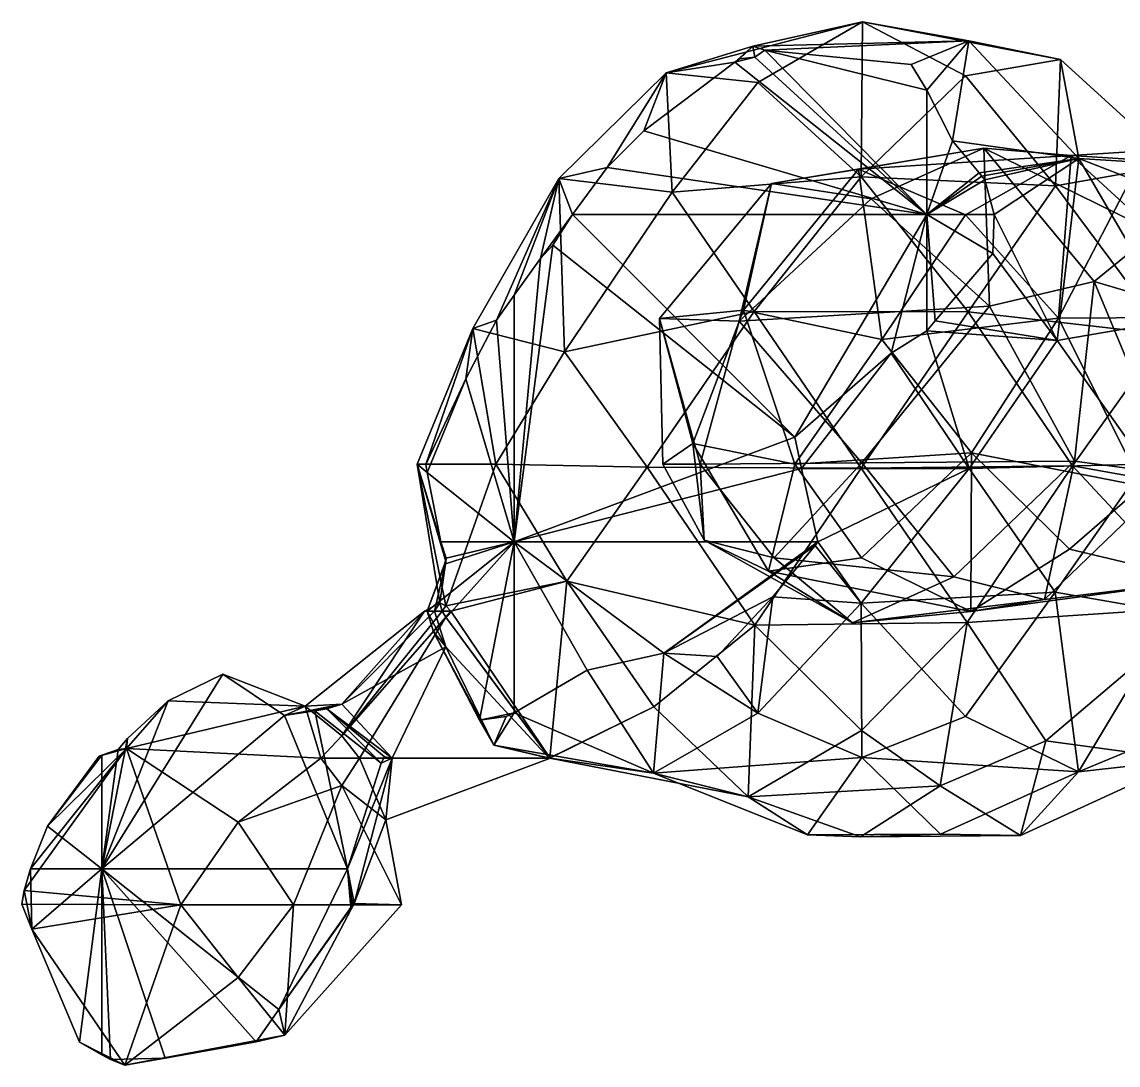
# Model space of a CAD drawing. Extents: x 290083 to 295691, y 4553739 to 4561622.
# Drawn here: x 295110.3 to 295243.2, y 4559047.9 to 4559174.4 of the extents above; entities that cross this region are included whole.
import ezdxf

# ---------------------------------------------------------------- set-up
doc = ezdxf.new("R2010")
doc.units = 0
doc.layers.add('Au_ppm_Pref_-_0_3', color=7, linetype='CONTINUOUS')

msp = doc.modelspace()

# ---------------------------------------------------------------- linework, layer by layer
at = {"layer": 'Au_ppm_Pref_-_0_3'}
for points in [[(295198.9, 4559171.45, 1918.17), (295188.41, 4559168.2, 1913.75), (295212.22, 4559174.37, 1912.61)], [(295188.41, 4559168.2, 1913.75), (295199.5, 4559167.02, 1908.91), (295212.22, 4559174.37, 1912.61)], [(295198.9, 4559171.45, 1918.17), (295212.22, 4559174.37, 1912.61), (295225.1, 4559172.07, 1918.22)], [(295212.03, 4559155.59, 1907.95), (295212.22, 4559174.37, 1912.61), (295199.5, 4559167.02, 1908.91)], [(295212.03, 4559155.59, 1907.95), (295224.7, 4559167.83, 1908.64), (295212.22, 4559174.37, 1912.61)], [(295236.19, 4559169.82, 1913.4), (295225.1, 4559172.07, 1918.22), (295212.22, 4559174.37, 1912.61)], [(295224.7, 4559167.83, 1908.64), (295236.19, 4559169.82, 1913.4), (295212.22, 4559174.37, 1912.61)], [(295198.9, 4559171.45, 1918.17), (295225.1, 4559172.07, 1918.22), (295200.35, 4559170.93, 1918.57)], [(295218.12, 4559169.2, 1920.17), (295200.35, 4559170.93, 1918.57), (295225.1, 4559172.07, 1918.22)], [(295218.12, 4559169.2, 1920.17), (295225.1, 4559172.07, 1918.22), (295220, 4559166.11, 1920.42)], [(295220, 4559166.11, 1920.42), (295225.1, 4559172.07, 1918.22), (295223.13, 4559159.95, 1921.06)], [(295225.1, 4559172.07, 1918.22), (295238.41, 4559157.81, 1920.21), (295223.13, 4559159.95, 1921.06)], [(295225.1, 4559172.07, 1918.22), (295236.19, 4559169.82, 1913.4), (295238.41, 4559157.81, 1920.21)], [(295198.9, 4559171.45, 1918.17), (295196.73, 4559169.49, 1918.3), (295188.41, 4559168.2, 1913.75)], [(295198.9, 4559171.45, 1918.17), (295197.3, 4559169.91, 1918.34), (295196.73, 4559169.49, 1918.3)], [(295197.3, 4559169.91, 1918.34), (295198.9, 4559171.45, 1918.17), (295199.14, 4559170.1, 1918.49)], [(295199.14, 4559170.1, 1918.49), (295198.9, 4559171.45, 1918.17), (295200.35, 4559170.93, 1918.57)], [(295199.14, 4559170.1, 1918.49), (295200.35, 4559170.93, 1918.57), (295220, 4559151.02, 1920.88)], [(295200.35, 4559170.93, 1918.57), (295218.12, 4559169.2, 1920.17), (295220, 4559166.11, 1920.42)], [(295200.35, 4559170.93, 1918.57), (295220, 4559166.11, 1920.42), (295220, 4559151.02, 1920.88)], [(295185.71, 4559161.17, 1917.64), (295196.73, 4559169.49, 1918.3), (295220, 4559151.02, 1920.88)], [(295188.41, 4559168.2, 1913.75), (295196.73, 4559169.49, 1918.3), (295185.71, 4559161.17, 1917.64)], [(295196.73, 4559169.49, 1918.3), (295197.3, 4559169.91, 1918.34), (295199.14, 4559170.1, 1918.49)], [(295196.73, 4559169.49, 1918.3), (295199.14, 4559170.1, 1918.49), (295220, 4559151.02, 1920.88)], [(295235.6, 4559154.49, 1907.95), (295236.19, 4559169.82, 1913.4), (295224.7, 4559167.83, 1908.64)], [(295235.6, 4559154.49, 1907.95), (295250.17, 4559157.07, 1912.2), (295236.19, 4559169.82, 1913.4)], [(295236.19, 4559169.82, 1913.4), (295250.17, 4559157.07, 1912.2), (295238.41, 4559157.81, 1920.21)], [(295188.41, 4559168.2, 1913.75), (295181.25, 4559156.72, 1917.41), (295175.41, 4559155.39, 1912.94)], [(295188.41, 4559168.2, 1913.75), (295175.41, 4559155.39, 1912.94), (295189.14, 4559153.71, 1908.47)], [(295188.41, 4559168.2, 1913.75), (295185.71, 4559161.17, 1917.64), (295181.25, 4559156.72, 1917.41)], [(295188.41, 4559168.2, 1913.75), (295189.14, 4559153.71, 1908.47), (295199.5, 4559167.02, 1908.91)], [(295235.6, 4559154.49, 1907.95), (295224.7, 4559167.83, 1908.64), (295212.03, 4559155.59, 1907.95)], [(295212.03, 4559155.59, 1907.95), (295199.5, 4559167.02, 1908.91), (295189.14, 4559153.71, 1908.47)], [(295220, 4559166.11, 1920.42), (295223.13, 4559159.95, 1921.06), (295220, 4559151.02, 1920.88)], [(295181.25, 4559156.72, 1917.41), (295185.71, 4559161.17, 1917.64), (295220, 4559151.02, 1920.88)], [(295223.13, 4559159.95, 1921.06), (295226.35, 4559156.06, 1921.63), (295220, 4559151.02, 1920.88)], [(295223.13, 4559159.95, 1921.06), (295238.41, 4559157.81, 1920.21), (295226.35, 4559156.06, 1921.63)], [(295213.25, 4559152.93, 1859.94), (295226.92, 4559159.07, 1864.77), (295201.17, 4559154.77, 1864.91)], [(295226.92, 4559159.07, 1864.77), (295211.73, 4559156.51, 1870.79), (295201.17, 4559154.77, 1864.91)], [(295211.73, 4559156.51, 1870.79), (295226.92, 4559159.07, 1864.77), (295237.49, 4559158.16, 1870.89)], [(295213.25, 4559152.93, 1859.94), (295227.59, 4559139.9, 1857.84), (295226.92, 4559159.07, 1864.77)], [(295237.49, 4559158.16, 1870.89), (295226.92, 4559159.07, 1864.77), (295247.63, 4559148.87, 1866.38)], [(295247.63, 4559148.87, 1866.38), (295226.92, 4559159.07, 1864.77), (295240.27, 4559142.88, 1862.11)], [(295227.59, 4559139.9, 1857.84), (295240.27, 4559142.88, 1862.11), (295226.92, 4559159.07, 1864.77)], [(295250.05, 4559138.53, 1882.74), (295235.97, 4559138.44, 1877.1), (295246.51, 4559158.73, 1876.74)], [(295235.97, 4559138.44, 1877.1), (295237.49, 4559158.16, 1870.89), (295246.51, 4559158.73, 1876.74)], [(295237.49, 4559158.16, 1870.89), (295261.57, 4559156.65, 1869.91), (295246.51, 4559158.73, 1876.74)], [(295211.73, 4559156.51, 1870.79), (295237.49, 4559158.16, 1870.89), (295224.7, 4559150.97, 1875.02)], [(295224.7, 4559150.97, 1875.02), (295237.49, 4559158.16, 1870.89), (295235.97, 4559138.44, 1877.1)], [(295226.35, 4559156.06, 1921.63), (295238.41, 4559157.81, 1920.21), (295226.69, 4559155.66, 1921.69)], [(295226.69, 4559155.66, 1921.69), (295238.41, 4559157.81, 1920.21), (295227.04, 4559155.24, 1921.76)], [(295238.41, 4559157.81, 1920.21), (295228.18, 4559151.02, 1922.04), (295227.04, 4559155.24, 1921.76)], [(295235.8, 4559135.72, 1922.69), (295228.18, 4559151.02, 1922.04), (295238.41, 4559157.81, 1920.21)], [(295235.6, 4559154.49, 1907.95), (295249, 4559136.47, 1907.64), (295250.17, 4559157.07, 1912.2)], [(295238.41, 4559157.81, 1920.21), (295249.87, 4559138.16, 1920.88), (295235.8, 4559135.72, 1922.69)], [(295237.49, 4559158.16, 1870.89), (295247.63, 4559148.87, 1866.38), (295261.57, 4559156.65, 1869.91)], [(295238.41, 4559157.81, 1920.21), (295250.17, 4559157.07, 1912.2), (295253.21, 4559152.05, 1918.4)], [(295249.87, 4559138.16, 1920.88), (295238.41, 4559157.81, 1920.21), (295253.21, 4559152.05, 1918.4)], [(295181.25, 4559156.72, 1917.41), (295177.07, 4559151.02, 1917.25), (295175.41, 4559155.39, 1912.94)], [(295177.07, 4559151.02, 1917.25), (295181.25, 4559156.72, 1917.41), (295220, 4559151.02, 1920.88)], [(295212.03, 4559155.59, 1907.95), (295189.14, 4559153.71, 1908.47), (295199.09, 4559139.27, 1907.9)], [(295211.73, 4559156.51, 1870.79), (295214.55, 4559135.84, 1874.77), (295197.8, 4559139.42, 1872.26)], [(295201.17, 4559154.77, 1864.91), (295211.73, 4559156.51, 1870.79), (295197.8, 4559139.42, 1872.26)], [(295225, 4559139.21, 1907.73), (295212.03, 4559155.59, 1907.95), (295199.09, 4559139.27, 1907.9)], [(295214.55, 4559135.84, 1874.77), (295211.73, 4559156.51, 1870.79), (295224.7, 4559150.97, 1875.02)], [(295235.6, 4559154.49, 1907.95), (295212.03, 4559155.59, 1907.95), (295225, 4559139.21, 1907.73)], [(295226.69, 4559155.66, 1921.69), (295220, 4559151.02, 1920.88), (295226.35, 4559156.06, 1921.63)], [(295220, 4559151.02, 1920.88), (295226.69, 4559155.66, 1921.69), (295227.04, 4559155.24, 1921.76)], [(295167.86, 4559138.21, 1915.9), (295164.96, 4559137.2, 1913.08), (295175.41, 4559155.39, 1912.94)], [(295175.41, 4559155.39, 1912.94), (295164.96, 4559137.2, 1913.08), (295176.1, 4559134.38, 1908.76)], [(295170, 4559141.22, 1916.38), (295167.86, 4559138.21, 1915.9), (295175.41, 4559155.39, 1912.94)], [(295173.18, 4559145.67, 1917.11), (295170, 4559141.22, 1916.38), (295175.41, 4559155.39, 1912.94)], [(295177.07, 4559151.02, 1917.25), (295173.18, 4559145.67, 1917.11), (295175.41, 4559155.39, 1912.94)], [(295175.41, 4559155.39, 1912.94), (295176.1, 4559134.38, 1908.76), (295189.14, 4559153.71, 1908.47)], [(295197.8, 4559139.42, 1872.26), (295187.58, 4559138.39, 1864.93), (295201.17, 4559154.77, 1864.91)], [(295197.25, 4559138.07, 1858.31), (295201.17, 4559154.77, 1864.91), (295187.58, 4559138.39, 1864.93)], [(295213.25, 4559152.93, 1859.94), (295201.17, 4559154.77, 1864.91), (295197.25, 4559138.07, 1858.31)], [(295220, 4559151.02, 1920.88), (295227.04, 4559155.24, 1921.76), (295228.18, 4559151.02, 1922.04)], [(295235.6, 4559154.49, 1907.95), (295225, 4559139.21, 1907.73), (295249, 4559136.47, 1907.64)], [(295199.09, 4559139.27, 1907.9), (295189.14, 4559153.71, 1908.47), (295176.1, 4559134.38, 1908.76)], [(295213.25, 4559152.93, 1859.94), (295197.25, 4559138.07, 1858.31), (295227.59, 4559139.9, 1857.84)], [(295177.07, 4559151.02, 1917.25), (295174.69, 4559147.3, 1917.45), (295173.18, 4559145.67, 1917.11)], [(295204.01, 4559124.03, 1922.46), (295174.69, 4559147.3, 1917.45), (295177.07, 4559151.02, 1917.25)], [(295204.01, 4559124.03, 1922.46), (295177.07, 4559151.02, 1917.25), (295220, 4559151.02, 1920.88)], [(295215.67, 4559134.22, 1922.34), (295204.01, 4559124.03, 1922.46), (295220, 4559151.02, 1920.88)], [(295214.55, 4559135.84, 1874.77), (295224.7, 4559150.97, 1875.02), (295235.97, 4559138.44, 1877.1)], [(295220, 4559136.92, 1922.41), (295215.67, 4559134.22, 1922.34), (295220, 4559151.02, 1920.88)], [(295221.01, 4559138.11, 1922.43), (295220, 4559136.92, 1922.41), (295220, 4559151.02, 1920.88)], [(295228, 4559146.28, 1922.53), (295221.01, 4559138.11, 1922.43), (295220, 4559151.02, 1920.88)], [(295228.18, 4559151.02, 1922.04), (295228, 4559146.28, 1922.53), (295220, 4559151.02, 1920.88)], [(295228, 4559146.28, 1922.53), (295228.18, 4559151.02, 1922.04), (295235.8, 4559135.72, 1922.69)], [(295247.63, 4559148.87, 1866.38), (295240.27, 4559142.88, 1862.11), (295254.88, 4559138.55, 1866.39)], [(295170, 4559111.34, 1915.57), (295173.18, 4559145.67, 1917.11), (295174.69, 4559147.3, 1917.45)], [(295204.01, 4559124.03, 1922.46), (295170, 4559111.34, 1915.57), (295174.69, 4559147.3, 1917.45)], [(295221.01, 4559138.11, 1922.43), (295228, 4559146.28, 1922.53), (295235.8, 4559135.72, 1922.69)], [(295170, 4559111.34, 1915.57), (295170, 4559141.22, 1916.38), (295173.18, 4559145.67, 1917.11)], [(295240.27, 4559142.88, 1862.11), (295227.59, 4559139.9, 1857.84), (295237.89, 4559121.09, 1859.54)], [(295237.89, 4559121.09, 1859.54), (295250.01, 4559119.49, 1865.04), (295240.27, 4559142.88, 1862.11)], [(295240.27, 4559142.88, 1862.11), (295250.01, 4559119.49, 1865.04), (295254.88, 4559138.55, 1866.39)], [(295170, 4559141.22, 1916.38), (295170, 4559111.34, 1915.57), (295167.86, 4559138.21, 1915.9)], [(295227.59, 4559139.9, 1857.84), (295197.25, 4559138.07, 1858.31), (295212.13, 4559120.89, 1856.35)], [(295227.59, 4559139.9, 1857.84), (295212.13, 4559120.89, 1856.35), (295237.89, 4559121.09, 1859.54)], [(295199.09, 4559139.27, 1907.9), (295176.1, 4559134.38, 1908.76), (295186.1, 4559120.37, 1908.07)], [(295212.06, 4559120.24, 1908.14), (295199.09, 4559139.27, 1907.9), (295186.1, 4559120.37, 1908.07)], [(295197.8, 4559139.42, 1872.26), (295191.63, 4559123.26, 1870.26), (295187.58, 4559138.39, 1864.93)], [(295191.63, 4559123.26, 1870.26), (295188.02, 4559120.74, 1864.95), (295187.58, 4559138.39, 1864.93)], [(295187.58, 4559138.39, 1864.93), (295192.51, 4559120.74, 1860.08), (295197.25, 4559138.07, 1858.31)], [(295187.58, 4559138.39, 1864.93), (295188.02, 4559120.74, 1864.95), (295192.51, 4559120.74, 1860.08)], [(295197.8, 4559139.42, 1872.26), (295204.02, 4559120.74, 1874.7), (295191.63, 4559123.26, 1870.26)], [(295214.55, 4559135.84, 1874.77), (295204.02, 4559120.74, 1874.7), (295197.8, 4559139.42, 1872.26)], [(295225, 4559139.21, 1907.73), (295199.09, 4559139.27, 1907.9), (295212.06, 4559120.24, 1908.14)], [(295237.67, 4559120.52, 1907.3), (295225, 4559139.21, 1907.73), (295212.06, 4559120.24, 1908.14)], [(295225.4, 4559122.11, 1875.35), (295214.55, 4559135.84, 1874.77), (295235.97, 4559138.44, 1877.1)], [(295237.67, 4559120.52, 1907.3), (295249, 4559136.47, 1907.64), (295225, 4559139.21, 1907.73)], [(295246.1, 4559118.07, 1877.57), (295225.4, 4559122.11, 1875.35), (295235.97, 4559138.44, 1877.1)], [(295250.05, 4559138.53, 1882.74), (295246.1, 4559118.07, 1877.57), (295235.97, 4559138.44, 1877.1)], [(295159.26, 4559120.71, 1913.82), (295158.21, 4559120.74, 1912.46), (295164.96, 4559137.2, 1913.08)], [(295158.21, 4559120.74, 1912.46), (295167.76, 4559120.74, 1909.38), (295164.96, 4559137.2, 1913.08)], [(295164.14, 4559131.07, 1915.01), (295159.26, 4559120.71, 1913.82), (295164.96, 4559137.2, 1913.08)], [(295167.86, 4559138.21, 1915.9), (295170, 4559111.34, 1915.57), (295164.14, 4559131.07, 1915.01)], [(295164.96, 4559137.2, 1913.08), (295167.86, 4559138.21, 1915.9), (295164.14, 4559131.07, 1915.01)], [(295167.76, 4559120.74, 1909.38), (295176.1, 4559134.38, 1908.76), (295164.96, 4559137.2, 1913.08)], [(295192.51, 4559120.74, 1860.08), (295212.13, 4559120.89, 1856.35), (295197.25, 4559138.07, 1858.31)], [(295220, 4559136.92, 1922.41), (295221.01, 4559138.11, 1922.43), (295235.8, 4559135.72, 1922.69)], [(295246.44, 4559120.74, 1922.71), (295235.8, 4559135.72, 1922.69), (295249.87, 4559138.16, 1920.88)], [(295225.4, 4559122.11, 1875.35), (295204.02, 4559120.74, 1874.7), (295214.55, 4559135.84, 1874.77)], [(295225.14, 4559120.23, 1922.53), (295215.67, 4559134.22, 1922.34), (295220, 4559136.92, 1922.41)], [(295225.14, 4559120.23, 1922.53), (295220, 4559136.92, 1922.41), (295235.8, 4559135.72, 1922.69)], [(295225.14, 4559120.23, 1922.53), (295235.8, 4559135.72, 1922.69), (295246.44, 4559120.74, 1922.71)], [(295237.67, 4559120.52, 1907.3), (295263.86, 4559115.83, 1907.51), (295249, 4559136.47, 1907.64)], [(295186.1, 4559120.37, 1908.07), (295176.1, 4559134.38, 1908.76), (295167.76, 4559120.74, 1909.38)], [(295215.67, 4559134.22, 1922.34), (295204.8, 4559120.23, 1922.51), (295204.01, 4559124.03, 1922.46)], [(295204.8, 4559120.23, 1922.51), (295215.67, 4559134.22, 1922.34), (295225.14, 4559120.23, 1922.53)], [(295159.26, 4559120.71, 1913.82), (295164.14, 4559131.07, 1915.01), (295159.43, 4559119.72, 1913.83)], [(295164.14, 4559131.07, 1915.01), (295170, 4559111.34, 1915.57), (295159.43, 4559119.72, 1913.83)], [(295204.8, 4559120.23, 1922.51), (295170, 4559111.34, 1915.57), (295204.01, 4559124.03, 1922.46)], [(295191.63, 4559123.26, 1870.26), (295193, 4559111.54, 1864.95), (295188.02, 4559120.74, 1864.95)], [(295200.81, 4559107.75, 1869.89), (295191.63, 4559123.26, 1870.26), (295204.02, 4559120.74, 1874.7)], [(295191.63, 4559123.26, 1870.26), (295200.81, 4559107.75, 1869.89), (295193, 4559111.54, 1864.95)], [(295225.4, 4559122.11, 1875.35), (295212.1, 4559109.39, 1874.67), (295204.02, 4559120.74, 1874.7)], [(295225.4, 4559122.11, 1875.35), (295225.35, 4559102.88, 1870.86), (295212.1, 4559109.39, 1874.67)], [(295212.13, 4559120.89, 1856.35), (295223.28, 4559107.06, 1859.72), (295237.89, 4559121.09, 1859.54)], [(295234.25, 4559104.32, 1865.24), (295237.89, 4559121.09, 1859.54), (295223.28, 4559107.06, 1859.72)], [(295225.4, 4559122.11, 1875.35), (295237.3, 4559110.42, 1874.32), (295225.35, 4559102.88, 1870.86)], [(295225.4, 4559122.11, 1875.35), (295246.1, 4559118.07, 1877.57), (295237.3, 4559110.42, 1874.32)], [(295234.25, 4559104.32, 1865.24), (295250.01, 4559119.49, 1865.04), (295237.89, 4559121.09, 1859.54)], [(295161.08, 4559111.34, 1914.17), (295158.21, 4559120.74, 1912.46), (295159.43, 4559119.72, 1913.83)], [(295161.7, 4559108.95, 1914.47), (295158.21, 4559120.74, 1912.46), (295161.08, 4559111.34, 1914.17)], [(295159.43, 4559119.72, 1913.83), (295158.21, 4559120.74, 1912.46), (295159.26, 4559120.71, 1913.82)], [(295161.7, 4559108.95, 1914.47), (295160.99, 4559103.93, 1912.46), (295158.21, 4559120.74, 1912.46)], [(295161.7, 4559103.55, 1912.25), (295167.76, 4559120.74, 1909.38), (295158.21, 4559120.74, 1912.46)], [(295161.7, 4559103.55, 1912.25), (295158.21, 4559120.74, 1912.46), (295160.99, 4559103.93, 1912.46)], [(295170, 4559111.34, 1915.57), (295161.08, 4559111.34, 1914.17), (295159.43, 4559119.72, 1913.83)], [(295161.7, 4559103.55, 1912.25), (295176.35, 4559106.56, 1908.7), (295167.76, 4559120.74, 1909.38)], [(295186.1, 4559120.37, 1908.07), (295167.76, 4559120.74, 1909.38), (295176.35, 4559106.56, 1908.7)], [(295206.79, 4559111.34, 1922.65), (295170, 4559111.34, 1915.57), (295204.8, 4559120.23, 1922.51)], [(295199.15, 4559101.22, 1908.07), (295186.1, 4559120.37, 1908.07), (295176.35, 4559106.56, 1908.7)], [(295212.06, 4559120.24, 1908.14), (295186.1, 4559120.37, 1908.07), (295199.15, 4559101.22, 1908.07)], [(295188.02, 4559120.74, 1864.95), (295193, 4559111.54, 1864.95), (295192.51, 4559120.74, 1860.08)], [(295192.51, 4559120.74, 1860.08), (295201.48, 4559109.4, 1860.24), (295212.13, 4559120.89, 1856.35)], [(295193, 4559111.54, 1864.95), (295201.48, 4559109.4, 1860.24), (295192.51, 4559120.74, 1860.08)], [(295224.91, 4559101.55, 1907.68), (295212.06, 4559120.24, 1908.14), (295199.15, 4559101.22, 1908.07)], [(295200.81, 4559107.75, 1869.89), (295204.02, 4559120.74, 1874.7), (295212.1, 4559109.39, 1874.67)], [(295201.48, 4559109.4, 1860.24), (295223.28, 4559107.06, 1859.72), (295212.13, 4559120.89, 1856.35)], [(295204.8, 4559120.23, 1922.51), (295225.14, 4559120.23, 1922.53), (295206.79, 4559111.34, 1922.65)], [(295206.79, 4559111.34, 1922.65), (295225.14, 4559120.23, 1922.53), (295212.05, 4559103.89, 1922.77)], [(295212.05, 4559103.89, 1922.77), (295225.14, 4559120.23, 1922.53), (295235.54, 4559105.2, 1922.75)], [(295237.67, 4559120.52, 1907.3), (295212.06, 4559120.24, 1908.14), (295224.91, 4559101.55, 1907.68)], [(295237.67, 4559120.52, 1907.3), (295224.91, 4559101.55, 1907.68), (295253.57, 4559103.42, 1907.41)], [(295235.54, 4559105.2, 1922.75), (295225.14, 4559120.23, 1922.53), (295246.44, 4559120.74, 1922.71)], [(295235.54, 4559105.2, 1922.75), (295246.44, 4559120.74, 1922.71), (295249.95, 4559102.73, 1920.82)], [(295237.67, 4559120.52, 1907.3), (295253.57, 4559103.42, 1907.41), (295263.86, 4559115.83, 1907.51)], [(295234.25, 4559104.32, 1865.24), (295253.3, 4559106.65, 1871.77), (295250.01, 4559119.49, 1865.04)], [(295253.3, 4559106.65, 1871.77), (295237.3, 4559110.42, 1874.32), (295246.1, 4559118.07, 1877.57)], [(295160.19, 4559100.42, 1915.79), (295159.43, 4559102.92, 1915.27), (295170, 4559111.34, 1915.57)], [(295159.43, 4559102.92, 1915.27), (295161.52, 4559108.63, 1914.67), (295170, 4559111.34, 1915.57)], [(295165.77, 4559089.69, 1918.4), (295160.19, 4559100.42, 1915.79), (295170, 4559111.34, 1915.57)], [(295161.74, 4559109.33, 1914.6), (295161.08, 4559111.34, 1914.17), (295170, 4559111.34, 1915.57)], [(295161.74, 4559109.33, 1914.6), (295161.7, 4559108.95, 1914.47), (295161.08, 4559111.34, 1914.17)], [(295161.52, 4559108.63, 1914.67), (295161.74, 4559109.33, 1914.6), (295170, 4559111.34, 1915.57)], [(295170, 4559090.6, 1918.92), (295165.77, 4559089.69, 1918.4), (295170, 4559111.34, 1915.57)], [(295188.13, 4559097.82, 1921.24), (295178.82, 4559095.74, 1919.79), (295170, 4559111.34, 1915.57)], [(295170, 4559090.6, 1918.92), (295170, 4559111.34, 1915.57), (295178.82, 4559095.74, 1919.79)], [(295188.13, 4559097.82, 1921.24), (295170, 4559111.34, 1915.57), (295206.79, 4559111.34, 1922.65)], [(295206.45, 4559110.89, 1922.66), (295188.13, 4559097.82, 1921.24), (295206.79, 4559111.34, 1922.65)], [(295201.34, 4559104.64, 1922.68), (295188.13, 4559097.82, 1921.24), (295206.45, 4559110.89, 1922.66)], [(295200.81, 4559107.75, 1869.89), (295210.98, 4559101.49, 1864.73), (295193, 4559111.54, 1864.95)], [(295201.48, 4559109.4, 1860.24), (295193, 4559111.54, 1864.95), (295210.98, 4559101.49, 1864.73)], [(295212.05, 4559103.89, 1922.77), (295201.34, 4559104.64, 1922.68), (295206.45, 4559110.89, 1922.66)], [(295212.05, 4559103.89, 1922.77), (295206.45, 4559110.89, 1922.66), (295206.79, 4559111.34, 1922.65)], [(295253.3, 4559106.65, 1871.77), (295225.35, 4559102.88, 1870.86), (295237.3, 4559110.42, 1874.32)], [(295161.52, 4559108.63, 1914.67), (295161.7, 4559108.95, 1914.47), (295161.74, 4559109.33, 1914.6)], [(295200.81, 4559107.75, 1869.89), (295212.1, 4559109.39, 1874.67), (295225.35, 4559102.88, 1870.86)], [(295201.48, 4559109.4, 1860.24), (295210.98, 4559101.49, 1864.73), (295223.28, 4559107.06, 1859.72)], [(295159.43, 4559102.92, 1915.27), (295161.7, 4559108.95, 1914.47), (295161.52, 4559108.63, 1914.67)], [(295160.34, 4559102.92, 1913.11), (295161.7, 4559108.95, 1914.47), (295159.43, 4559102.92, 1915.27)], [(295160.99, 4559103.93, 1912.46), (295161.7, 4559108.95, 1914.47), (295160.34, 4559102.92, 1913.11)], [(295161.7, 4559103.55, 1912.25), (295162.29, 4559102.92, 1912.19), (295176.35, 4559106.56, 1908.7)], [(295174.3, 4559085.11, 1912.46), (295176.35, 4559106.56, 1908.7), (295162.29, 4559102.92, 1912.19)], [(295174.3, 4559085.11, 1912.46), (295186.9, 4559091.3, 1908.59), (295176.35, 4559106.56, 1908.7)], [(295199.15, 4559101.22, 1908.07), (295176.35, 4559106.56, 1908.7), (295186.9, 4559091.3, 1908.59)], [(295200.81, 4559107.75, 1869.89), (295225.35, 4559102.88, 1870.86), (295210.98, 4559101.49, 1864.73)], [(295223.28, 4559107.06, 1859.72), (295210.98, 4559101.49, 1864.73), (295234.25, 4559104.32, 1865.24)], [(295234.25, 4559104.32, 1865.24), (295225.35, 4559102.88, 1870.86), (295253.3, 4559106.65, 1871.77)], [(295212.05, 4559103.89, 1922.77), (295235.54, 4559105.2, 1922.75), (295224.7, 4559090.15, 1922.66)], [(295224.7, 4559090.15, 1922.66), (295235.54, 4559105.2, 1922.75), (295238.4, 4559083.44, 1918.74)], [(295235.54, 4559105.2, 1922.75), (295249.95, 4559102.73, 1920.82), (295238.4, 4559083.44, 1918.74)], [(295159.12, 4559102.92, 1912.46), (295160.99, 4559103.93, 1912.46), (295160.34, 4559102.92, 1913.11)], [(295159.12, 4559102.92, 1912.46), (295161.25, 4559102.92, 1912.25), (295160.99, 4559103.93, 1912.46)], [(295161.25, 4559102.92, 1912.25), (295161.7, 4559103.55, 1912.25), (295160.99, 4559103.93, 1912.46)], [(295194.59, 4559097.41, 1922.55), (295188.13, 4559097.82, 1921.24), (295201.34, 4559104.64, 1922.68)], [(295194.59, 4559097.41, 1922.55), (295201.34, 4559104.64, 1922.68), (295199.5, 4559090.54, 1922.53)], [(295199.5, 4559090.54, 1922.53), (295201.34, 4559104.64, 1922.68), (295212.05, 4559103.89, 1922.77)], [(295212.05, 4559103.89, 1922.77), (295212.14, 4559085.15, 1920.64), (295199.5, 4559090.54, 1922.53)], [(295210.98, 4559101.49, 1864.73), (295225.35, 4559102.88, 1870.86), (295234.25, 4559104.32, 1865.24)], [(295212.05, 4559103.89, 1922.77), (295224.7, 4559090.15, 1922.66), (295212.14, 4559085.15, 1920.64)], [(295149.11, 4559091.63, 1914.64), (295144.66, 4559091.38, 1912.46), (295159.12, 4559102.92, 1912.46)], [(295149.11, 4559087.81, 1911.56), (295159.12, 4559102.92, 1912.46), (295144.66, 4559091.38, 1912.46)], [(295149.11, 4559091.63, 1914.64), (295160.34, 4559102.92, 1913.11), (295161.7, 4559098.6, 1913.9)], [(295149.11, 4559091.63, 1914.64), (295159.12, 4559102.92, 1912.46), (295160.34, 4559102.92, 1913.11)], [(295149.11, 4559087.81, 1911.56), (295161.7, 4559102.18, 1912.22), (295161.25, 4559102.92, 1912.25)], [(295149.11, 4559087.81, 1911.56), (295161.25, 4559102.92, 1912.25), (295159.12, 4559102.92, 1912.46)], [(295160.19, 4559100.42, 1915.79), (295161.7, 4559098.6, 1913.9), (295159.43, 4559102.92, 1915.27)], [(295161.7, 4559098.6, 1913.9), (295160.34, 4559102.92, 1913.11), (295159.43, 4559102.92, 1915.27)], [(295161.25, 4559102.92, 1912.25), (295162.29, 4559102.92, 1912.19), (295161.7, 4559103.55, 1912.25)], [(295161.7, 4559102.18, 1912.22), (295162.29, 4559102.92, 1912.19), (295161.25, 4559102.92, 1912.25)], [(295161.7, 4559102.18, 1912.22), (295174.3, 4559085.11, 1912.46), (295162.29, 4559102.92, 1912.19)], [(295253.57, 4559103.42, 1907.41), (295224.91, 4559101.55, 1907.68), (295234.44, 4559087.17, 1908.56)], [(295253.57, 4559103.42, 1907.41), (295234.44, 4559087.17, 1908.56), (295251.35, 4559084.89, 1912.1)], [(295257.92, 4559091.57, 1918.4), (295238.4, 4559083.44, 1918.74), (295249.95, 4559102.73, 1920.82)], [(295149.11, 4559087.81, 1911.56), (295151.25, 4559085.1, 1911.45), (295161.7, 4559102.18, 1912.22)], [(295151.25, 4559085.1, 1911.45), (295174.3, 4559085.1, 1912.46), (295161.7, 4559102.18, 1912.22)], [(295161.7, 4559102.18, 1912.22), (295174.3, 4559085.1, 1912.46), (295174.3, 4559085.11, 1912.46)], [(295199.15, 4559101.22, 1908.07), (295186.9, 4559091.3, 1908.59), (295198.36, 4559080.4, 1911.61)], [(295198.36, 4559080.4, 1911.61), (295212.1, 4559088.45, 1907.64), (295199.15, 4559101.22, 1908.07)], [(295224.91, 4559101.55, 1907.68), (295199.15, 4559101.22, 1908.07), (295212.1, 4559088.45, 1907.64)], [(295224.91, 4559101.55, 1907.68), (295212.1, 4559088.45, 1907.64), (295221.64, 4559081.72, 1909.89)], [(295224.91, 4559101.55, 1907.68), (295221.64, 4559081.72, 1909.89), (295234.44, 4559087.17, 1908.56)], [(295165.77, 4559089.69, 1918.4), (295167.53, 4559086.66, 1918.4), (295160.19, 4559100.42, 1915.79)], [(295167.53, 4559086.66, 1918.4), (295161.7, 4559098.6, 1913.9), (295160.19, 4559100.42, 1915.79)], [(295149.11, 4559091.63, 1914.64), (295161.7, 4559098.6, 1913.9), (295155.21, 4559085.1, 1917.22)], [(295155.21, 4559085.1, 1917.22), (295161.7, 4559098.6, 1913.9), (295174.24, 4559085.1, 1912.49)], [(295174.24, 4559085.1, 1912.49), (295161.7, 4559098.6, 1913.9), (295167.53, 4559086.66, 1918.4)], [(295188.13, 4559097.82, 1921.24), (295186.86, 4559083.28, 1918.71), (295178.82, 4559095.74, 1919.79)], [(295188.13, 4559097.82, 1921.24), (295199.5, 4559090.54, 1922.53), (295186.86, 4559083.28, 1918.71)], [(295188.13, 4559097.82, 1921.24), (295194.59, 4559097.41, 1922.55), (295199.5, 4559090.54, 1922.53)], [(295128.05, 4559092.02, 1911.66), (295134.66, 4559095.27, 1912.46), (295120, 4559071.65, 1912.77)], [(295134.66, 4559095.27, 1912.46), (295142.16, 4559090.27, 1914.48), (295120, 4559071.65, 1912.77)], [(295128.05, 4559092.02, 1911.66), (295144.66, 4559091.38, 1912.46), (295134.66, 4559095.27, 1912.46)], [(295144.66, 4559091.38, 1912.46), (295142.16, 4559090.27, 1914.48), (295134.66, 4559095.27, 1912.46)], [(295178.82, 4559095.74, 1919.79), (295186.86, 4559083.28, 1918.71), (295170, 4559090.6, 1918.92)], [(295123.12, 4559087.47, 1911.33), (295128.05, 4559092.02, 1911.66), (295120, 4559071.65, 1912.77)], [(295122.98, 4559086.27, 1910.59), (295128.05, 4559092.02, 1911.66), (295123.12, 4559087.47, 1911.33)], [(295122.98, 4559086.27, 1910.59), (295144.66, 4559091.38, 1912.46), (295128.05, 4559092.02, 1911.66)], [(295144.66, 4559091.38, 1912.46), (295122.98, 4559086.27, 1910.59), (295146.54, 4559085.1, 1911.26)], [(295142.16, 4559090.27, 1914.48), (295149.11, 4559091.63, 1914.64), (295145.83, 4559090.84, 1915.09)], [(295144.66, 4559091.38, 1912.46), (295149.11, 4559091.63, 1914.64), (295142.16, 4559090.27, 1914.48)], [(295142.16, 4559090.27, 1914.48), (295145.83, 4559090.84, 1915.09), (295149.77, 4559071.65, 1918.25)], [(295144.66, 4559091.38, 1912.46), (295146.54, 4559085.1, 1911.26), (295149.11, 4559087.81, 1911.56)], [(295145.83, 4559090.84, 1915.09), (295149.11, 4559091.63, 1914.64), (295147.26, 4559091.07, 1915.27)], [(295153.86, 4559084.46, 1917.38), (295145.83, 4559090.84, 1915.09), (295147.26, 4559091.07, 1915.27)], [(295145.83, 4559090.84, 1915.09), (295153.86, 4559084.46, 1917.38), (295149.77, 4559071.65, 1918.25)], [(295149.11, 4559091.63, 1914.64), (295155.21, 4559085.1, 1917.22), (295147.26, 4559091.07, 1915.27)], [(295154.25, 4559085.24, 1917.31), (295153.86, 4559084.46, 1917.38), (295147.26, 4559091.07, 1915.27)], [(295154.25, 4559085.24, 1917.31), (295147.26, 4559091.07, 1915.27), (295155.21, 4559085.1, 1917.22)], [(295170, 4559090.6, 1918.92), (295169, 4559090.15, 1918.83), (295165.77, 4559089.69, 1918.4)], [(295170, 4559090.6, 1918.92), (295167.53, 4559086.66, 1918.4), (295169, 4559090.15, 1918.83)], [(295186.86, 4559083.28, 1918.71), (295167.53, 4559086.66, 1918.4), (295170, 4559090.6, 1918.92)], [(295174.3, 4559085.11, 1912.46), (295174.31, 4559085.1, 1912.46), (295186.9, 4559091.3, 1908.59)], [(295174.31, 4559085.1, 1912.46), (295198.36, 4559080.4, 1911.61), (295186.9, 4559091.3, 1908.59)], [(295186.86, 4559083.28, 1918.71), (295199.5, 4559090.54, 1922.53), (295212.14, 4559085.15, 1920.64)], [(295251.35, 4559084.89, 1912.1), (295238.4, 4559083.44, 1918.74), (295257.92, 4559091.57, 1918.4)], [(295142.16, 4559090.27, 1914.48), (295149.77, 4559071.65, 1918.25), (295120, 4559071.65, 1912.77)], [(295167.53, 4559086.66, 1918.4), (295165.77, 4559089.69, 1918.4), (295169, 4559090.15, 1918.83)], [(295212.14, 4559085.15, 1920.64), (295224.7, 4559090.15, 1922.66), (295238.4, 4559083.44, 1918.74)], [(295212.1, 4559088.45, 1907.64), (295198.36, 4559080.4, 1911.61), (295221.64, 4559081.72, 1909.89)], [(295120, 4559071.65, 1912.77), (295121.99, 4559086.14, 1911.29), (295123.12, 4559087.47, 1911.33)], [(295122.98, 4559086.27, 1910.59), (295123.12, 4559087.47, 1911.33), (295121.99, 4559086.14, 1911.29)], [(295149.11, 4559087.81, 1911.56), (295146.54, 4559085.1, 1911.26), (295151.25, 4559085.1, 1911.45)], [(295174.3, 4559085.08, 1912.47), (295174.24, 4559085.1, 1912.49), (295167.53, 4559086.66, 1918.4)], [(295174.3, 4559085.08, 1912.47), (295167.53, 4559086.66, 1918.4), (295186.86, 4559083.28, 1918.71)], [(295234.44, 4559087.17, 1908.56), (295221.64, 4559081.72, 1909.89), (295231.34, 4559075.7, 1912.46)], [(295234.44, 4559087.17, 1908.56), (295231.34, 4559075.7, 1912.46), (295251.35, 4559084.89, 1912.1)], [(295110.59, 4559069.04, 1910.43), (295122.98, 4559086.27, 1910.59), (295111.35, 4559071.65, 1910.62)], [(295129.59, 4559067.28, 1909.2), (295122.98, 4559086.27, 1910.59), (295110.59, 4559069.04, 1910.43)], [(295111.35, 4559071.65, 1910.62), (295122.98, 4559086.27, 1910.59), (295113.43, 4559076.86, 1910.92)], [(295113.43, 4559076.86, 1910.92), (295122.98, 4559086.27, 1910.59), (295119.69, 4559085.33, 1910.97)], [(295119.69, 4559085.33, 1910.97), (295120, 4559085.44, 1911.01), (295113.43, 4559076.86, 1910.92)], [(295120, 4559085.44, 1911.01), (295120, 4559071.65, 1912.77), (295113.43, 4559076.86, 1910.92)], [(295119.69, 4559085.33, 1910.97), (295122.98, 4559086.27, 1910.59), (295120, 4559085.44, 1911.01)], [(295120, 4559085.44, 1911.01), (295122.98, 4559086.27, 1910.59), (295121.99, 4559086.14, 1911.29)], [(295121.99, 4559086.14, 1911.29), (295120, 4559071.65, 1912.77), (295120, 4559085.44, 1911.01)], [(295129.59, 4559067.28, 1909.2), (295136.51, 4559077.31, 1909.12), (295122.98, 4559086.27, 1910.59)], [(295146.54, 4559085.1, 1911.26), (295122.98, 4559086.27, 1910.59), (295136.51, 4559077.31, 1909.12)], [(295153.86, 4559084.46, 1917.38), (295154.25, 4559085.24, 1917.31), (295155.21, 4559085.1, 1917.22)], [(295149.11, 4559081.79, 1911.36), (295146.54, 4559085.1, 1911.26), (295136.51, 4559077.31, 1909.12)], [(295151.25, 4559085.1, 1911.45), (295146.54, 4559085.1, 1911.26), (295149.11, 4559081.79, 1911.36)], [(295154.42, 4559077.59, 1912.46), (295151.25, 4559085.1, 1911.45), (295149.11, 4559081.79, 1911.36)], [(295150.6, 4559067.46, 1918.33), (295149.77, 4559071.65, 1918.25), (295155.21, 4559085.1, 1917.22)], [(295149.77, 4559071.65, 1918.25), (295153.86, 4559084.46, 1917.38), (295155.21, 4559085.1, 1917.22)], [(295155.21, 4559085.1, 1917.22), (295154.42, 4559077.59, 1912.46), (295150.6, 4559067.46, 1918.33)], [(295151.25, 4559085.1, 1911.45), (295154.42, 4559077.59, 1912.46), (295174.27, 4559085.06, 1912.46)], [(295151.25, 4559085.1, 1911.45), (295174.27, 4559085.06, 1912.46), (295174.3, 4559085.1, 1912.46)], [(295155.21, 4559085.1, 1917.22), (295174.27, 4559085.06, 1912.46), (295154.42, 4559077.59, 1912.46)], [(295155.21, 4559085.1, 1917.22), (295174.24, 4559085.1, 1912.49), (295174.27, 4559085.06, 1912.46)], [(295174.27, 4559085.06, 1912.46), (295174.24, 4559085.1, 1912.49), (295174.3, 4559085.08, 1912.47)], [(295174.27, 4559085.06, 1912.46), (295174.3, 4559085.09, 1912.46), (295174.3, 4559085.1, 1912.46)], [(295174.27, 4559085.06, 1912.46), (295174.32, 4559085.08, 1912.46), (295174.3, 4559085.09, 1912.46)], [(295174.27, 4559085.06, 1912.46), (295174.3, 4559085.08, 1912.47), (295174.32, 4559085.08, 1912.46)], [(295174.3, 4559085.1, 1912.46), (295174.31, 4559085.1, 1912.46), (295174.3, 4559085.11, 1912.46)], [(295174.3, 4559085.1, 1912.46), (295174.3, 4559085.09, 1912.46), (295174.31, 4559085.1, 1912.46)], [(295174.32, 4559085.08, 1912.46), (295174.31, 4559085.1, 1912.46), (295174.3, 4559085.09, 1912.46)], [(295174.32, 4559085.08, 1912.46), (295174.3, 4559085.08, 1912.47), (295186.86, 4559083.28, 1918.71)], [(295174.31, 4559085.1, 1912.46), (295174.32, 4559085.08, 1912.46), (295198.36, 4559080.4, 1911.61)], [(295174.32, 4559085.08, 1912.46), (295186.86, 4559083.28, 1918.71), (295198.36, 4559080.4, 1911.61)], [(295205.52, 4559075.79, 1918.4), (295186.86, 4559083.28, 1918.71), (295212.14, 4559085.15, 1920.64)], [(295221.68, 4559075.85, 1916.97), (295205.52, 4559075.79, 1918.4), (295212.14, 4559085.15, 1920.64)], [(295221.68, 4559075.85, 1916.97), (295212.14, 4559085.15, 1920.64), (295238.4, 4559083.44, 1918.74)], [(295251.35, 4559084.89, 1912.1), (295231.34, 4559075.7, 1912.46), (295238.4, 4559083.44, 1918.74)], [(295198.36, 4559080.4, 1911.61), (295186.86, 4559083.28, 1918.71), (295205.52, 4559075.79, 1918.4)], [(295231.34, 4559075.7, 1912.46), (295221.68, 4559075.85, 1916.97), (295238.4, 4559083.44, 1918.74)], [(295149.11, 4559081.79, 1911.36), (295136.51, 4559077.31, 1909.12), (295143.24, 4559067.28, 1909.29)], [(295149.11, 4559081.79, 1911.36), (295143.24, 4559067.28, 1909.29), (295156.32, 4559067.28, 1912.46)], [(295149.11, 4559081.79, 1911.36), (295156.32, 4559067.28, 1912.46), (295154.42, 4559077.59, 1912.46)], [(295221.64, 4559081.72, 1909.89), (295198.36, 4559080.4, 1911.61), (295211.97, 4559075.55, 1913.36)], [(295211.97, 4559075.55, 1913.36), (295231.34, 4559075.7, 1912.46), (295221.64, 4559081.72, 1909.89)], [(295211.97, 4559075.55, 1913.36), (295198.36, 4559080.4, 1911.61), (295205.52, 4559075.79, 1918.4)], [(295129.59, 4559067.28, 1909.2), (295143.24, 4559067.28, 1909.29), (295136.51, 4559077.31, 1909.12)], [(295154.42, 4559077.59, 1912.46), (295156.32, 4559067.28, 1912.46), (295150.6, 4559067.46, 1918.33)], [(295120, 4559071.65, 1912.77), (295111.35, 4559071.65, 1910.62), (295113.43, 4559076.86, 1910.92)], [(295205.52, 4559075.79, 1918.4), (295221.68, 4559075.85, 1916.97), (295211.97, 4559075.55, 1913.36)], [(295231.34, 4559075.7, 1912.46), (295211.97, 4559075.55, 1913.36), (295221.68, 4559075.85, 1916.97)], [(295111.35, 4559071.65, 1910.62), (295111.5, 4559064.33, 1910.65), (295110.59, 4559069.04, 1910.43)], [(295111.35, 4559071.65, 1910.62), (295120, 4559071.65, 1912.77), (295111.5, 4559064.33, 1910.65)], [(295120, 4559071.65, 1912.77), (295117.3, 4559050.63, 1912.07), (295111.5, 4559064.33, 1910.65)], [(295120, 4559071.65, 1912.77), (295120, 4559049.12, 1912.74), (295117.3, 4559050.63, 1912.07)], [(295127.68, 4559048.69, 1914.16), (295121.04, 4559048.55, 1912.93), (295120, 4559071.65, 1912.77)], [(295120, 4559071.65, 1912.77), (295121.04, 4559048.55, 1912.93), (295120, 4559049.12, 1912.74)], [(295138.7, 4559050.67, 1916.21), (295127.68, 4559048.69, 1914.16), (295120, 4559071.65, 1912.77)], [(295141.47, 4559054.61, 1916.73), (295138.7, 4559050.67, 1916.21), (295120, 4559071.65, 1912.77)], [(295149.77, 4559071.65, 1918.25), (295141.47, 4559054.61, 1916.73), (295120, 4559071.65, 1912.77)], [(295149.77, 4559071.65, 1918.25), (295150.19, 4559066.96, 1918.33), (295141.47, 4559054.61, 1916.73)], [(295149.77, 4559071.65, 1918.25), (295150.27, 4559067.95, 1918.35), (295150.19, 4559066.96, 1918.33)], [(295150.6, 4559067.46, 1918.33), (295150.27, 4559067.95, 1918.35), (295149.77, 4559071.65, 1918.25)], [(295110.59, 4559069.04, 1910.43), (295111.5, 4559064.33, 1910.65), (295110.32, 4559067.38, 1910.36)], [(295129.59, 4559067.28, 1909.2), (295110.59, 4559069.04, 1910.43), (295110.32, 4559067.38, 1910.36)], [(295150.27, 4559067.95, 1918.35), (295150.38, 4559067.46, 1918.37), (295150.19, 4559066.96, 1918.33)], [(295150.27, 4559067.95, 1918.35), (295150.6, 4559067.46, 1918.33), (295150.38, 4559067.46, 1918.37)], [(295111.5, 4559064.33, 1910.65), (295129.59, 4559067.28, 1909.2), (295110.32, 4559067.38, 1910.36)], [(295122.78, 4559047.86, 1911.91), (295129.59, 4559067.28, 1909.2), (295111.5, 4559064.33, 1910.65)], [(295129.59, 4559067.28, 1909.2), (295122.78, 4559047.86, 1911.91), (295136.51, 4559058.47, 1909.53)], [(295129.59, 4559067.28, 1909.2), (295136.51, 4559058.47, 1909.53), (295143.24, 4559067.28, 1909.29)], [(295142.2, 4559051.5, 1912.46), (295143.24, 4559067.28, 1909.29), (295136.51, 4559058.47, 1909.53)], [(295150.6, 4559067.46, 1918.33), (295142.2, 4559051.5, 1912.46), (295141.47, 4559054.61, 1916.73)], [(295150.6, 4559067.46, 1918.33), (295141.47, 4559054.61, 1916.73), (295150.19, 4559066.96, 1918.33)], [(295156.32, 4559067.28, 1912.46), (295142.2, 4559051.5, 1912.46), (295150.6, 4559067.46, 1918.33)], [(295142.2, 4559051.5, 1912.46), (295156.32, 4559067.28, 1912.46), (295143.24, 4559067.28, 1909.29)], [(295150.6, 4559067.46, 1918.33), (295150.19, 4559066.96, 1918.33), (295150.38, 4559067.46, 1918.37)], [(295122.78, 4559047.86, 1911.91), (295111.5, 4559064.33, 1910.65), (295117.3, 4559050.63, 1912.07)], [(295136.51, 4559058.47, 1909.53), (295122.78, 4559047.86, 1911.91), (295142.2, 4559051.5, 1912.46)], [(295141.47, 4559054.61, 1916.73), (295142.2, 4559051.5, 1912.46), (295138.7, 4559050.67, 1916.21)], [(295120, 4559049.12, 1912.74), (295122.78, 4559047.86, 1911.91), (295117.3, 4559050.63, 1912.07)], [(295142.2, 4559051.5, 1912.46), (295122.78, 4559047.86, 1911.91), (295127.68, 4559048.69, 1914.16)], [(295142.2, 4559051.5, 1912.46), (295127.68, 4559048.69, 1914.16), (295138.7, 4559050.67, 1916.21)], [(295121.04, 4559048.55, 1912.93), (295122.78, 4559047.86, 1911.91), (295120, 4559049.12, 1912.74)], [(295127.68, 4559048.69, 1914.16), (295122.78, 4559047.86, 1911.91), (295121.04, 4559048.55, 1912.93)]]:
    msp.add_3dface(points, dxfattribs=at)

doc.saveas('drawing.dxf')
